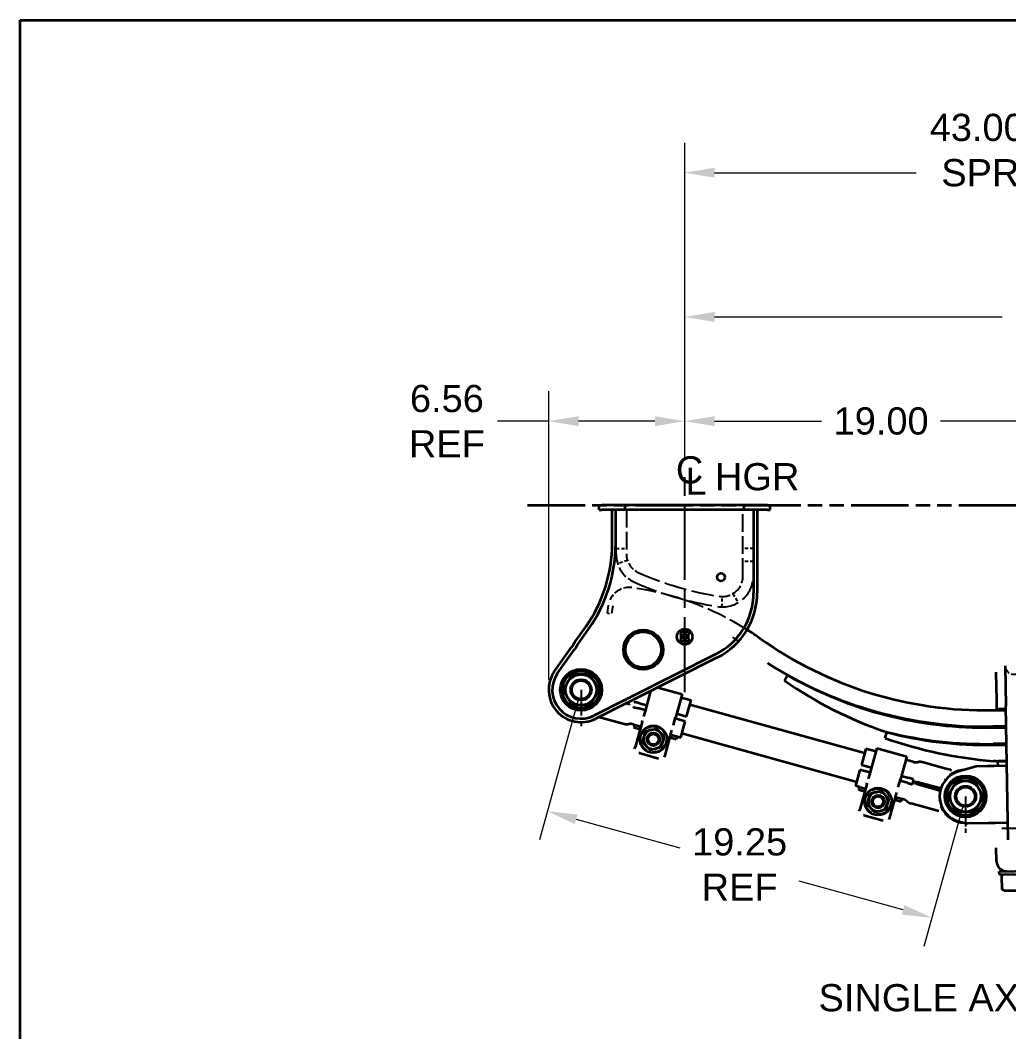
# Model space of a CAD drawing. Header units: inches. Extents: x 8 to 267, y 4 to 172.
# Drawn here: x 7.63 to 55.32, y 123.02 to 171.84 of the extents above; entities that cross this region are included whole.
import ezdxf

# ---------------------------------------------------------------- set-up
doc = ezdxf.new("R2010")
doc.units = ezdxf.units.IN
doc.header["$LTSCALE"] = 8
doc.header["$MEASUREMENT"] = 0
for name, pattern in [('CHAIN', [0.7087, 0.4724, -0.0591, 0.1181, -0.0591]), ('DASHED', [0.2067, 0.1654, -0.0413]), ('DOUBLE_DASH_CHAIN', [1.2403, 0.6614, -0.0827, 0.1654, -0.0827, 0.1654, -0.0827])]:
    doc.linetypes.add(name, pattern=pattern)
for name, color, linetype, lineweight in [('Center Mark(Hutchens)', 7, 'Continuous', 25), ('Centerline(Hutchens)', 7, 'Continuous', 25), ('Dimensions(Hutchens)', 7, 'Continuous', 25), ('Hidden Edges(Hutchens)', 7, 'DASHED', 25), ('Phantom Lines(Hutchens)', 7, 'DOUBLE_DASH_CHAIN', 70), ('Sketch Geometry(Hutchens)', 7, 'Continuous', 35), ('Symbols(Hutchens)', 7, 'Continuous', 25), ('Visible Edges(Hutchens)', 7, 'Continuous', 35)]:
    doc.layers.add(name, color=color, linetype=linetype, lineweight=lineweight)
doc.styles.add('Hutchens .164', font='ARIAL.TTF')
doc.styles.add('Hutchens .180', font='ARIAL.TTF')
doc.dimstyles.new('HUTCHENS STD DIM X.XX', dxfattribs={"dimscale": 8, "dimtxt": 0.164, "dimasz": 0.18, "dimexe": 0.18, "dimexo": 0.0625, "dimgap": 0.09, "dimtad": 0, "dimtih": 1, "dimtoh": 1, "dimrnd": 1e-08, "dimzin": 4, "dimdsep": 46, "dimtxsty": 'Hutchens .164', "dimcen": 0.09, "dimclrd": 211, "dimclre": 211, "dimclrt": 7, "dimadec": 0, "dimazin": 1, "dimtfac": 0.762195, "dimtofl": 0, "dimtmove": 0, "dimatfit": 3, "dimfxl": 0, "dimtolj": 1, "dimtzin": 0, "dimlwd": 9, "dimlwe": 9, "dimarcsym": 0})

# ---------------------------------------------------------------- blocks, each defined once
blk = doc.blocks.new('Borders D-SIZE')
at = {"layer": 'Sketch Geometry(Hutchens)'}
for p, q in [((0.9537, 21.4797), (32.9537, 21.4797)), ((0.9537, 0.5117), (0.9537, 21.4797))]:
    blk.add_line(p, q, dxfattribs=at)
at = {"layer": 'Symbols(Hutchens)', "color": 7}
for tag, p, height, style in [('PART_NO_001', (33.0044, 3.3072), 0.164, 'Hutchens .164'), ('REV_001', (32.9953, 1.6532), 0.18, 'Hutchens .180'), ('Sheet_number_001', (33.0516, 1.1699), 0.164, 'Hutchens .164'), ('SHTS_(TOTAL)_001', (33.0533, 0.7091), 0.164, 'Hutchens .164')]:
    blk.add_attdef(tag, p, '', height=height, rotation=270, dxfattribs=dict(at, style=style))
blk = doc.blocks.new('*D28')
at = {"layer": 'Defpoints', "color": 0, "linetype": 'Continuous'}
for p in [(34.688, 139.524), (53.238, 134.38), (51.613, 128.521)]:
    blk.add_point(p, dxfattribs=at)
at = {"layer": 'Dimensions(Hutchens)', "color": 211, "linetype": 'Continuous', "lineweight": 9}
for p, q in [((34.554, 139.042), (32.678, 132.277)), ((53.104, 133.898), (51.229, 127.134)), ((34.451, 133.28), (39.461, 131.891)), ((50.226, 128.906), (45.215, 130.295))]:
    blk.add_line(p, q, dxfattribs=at)
at = {"layer": 'Dimensions(Hutchens)', "color": 211, "linetype": 'Continuous'}
for points in [[(34.515, 133.511), (34.387, 133.049), (33.063, 133.665)], [(50.29, 129.137), (50.162, 128.675), (51.613, 128.521)]]:
    blk.add_solid(points, dxfattribs=at)
at = {"layer": 'Dimensions(Hutchens)', "color": 7, "linetype": 'Continuous', "lineweight": 9, "insert": (42.338, 131.093), "char_height": 1.312, "attachment_point": 5, "style": 'Hutchens .164'}
blk.add_mtext('\\A1;19.25{\\PREF}', dxfattribs=at)
blk = doc.blocks.new('*D31')
at = {"layer": 'Defpoints', "color": 0, "linetype": 'Continuous'}
for p in [(58.642, 152.49), (39.688, 150.152), (58.642, 132.831)]:
    blk.add_point(p, dxfattribs=at)
at = {"layer": 'Dimensions(Hutchens)', "color": 211, "linetype": 'Continuous', "lineweight": 9}
for p, q in [((39.688, 150.652), (39.688, 153.93)), ((58.642, 133.331), (58.642, 153.93)), ((41.128, 152.49), (46.295, 152.49)), ((57.202, 152.49), (52.034, 152.49))]:
    blk.add_line(p, q, dxfattribs=at)
at = {"layer": 'Dimensions(Hutchens)', "color": 211, "linetype": 'Continuous'}
for points in [[(41.128, 152.73), (41.128, 152.25), (39.688, 152.49)], [(57.202, 152.73), (57.202, 152.25), (58.642, 152.49)]]:
    blk.add_solid(points, dxfattribs=at)
at = {"layer": 'Dimensions(Hutchens)', "color": 7, "linetype": 'Continuous', "lineweight": 9, "insert": (49.165, 152.49), "char_height": 1.312, "attachment_point": 5, "style": 'Hutchens .164'}
blk.add_mtext('\\A1;19.00', dxfattribs=at)
blk = doc.blocks.new('*D32')
at = {"layer": 'Defpoints', "color": 0, "linetype": 'Continuous'}
for p in [(39.688, 157.518), (39.688, 150.152), (76.188, 149.974)]:
    blk.add_point(p, dxfattribs=at)
at = {"layer": 'Dimensions(Hutchens)', "color": 211, "linetype": 'Continuous', "lineweight": 9}
for p, q in [((39.688, 150.652), (39.688, 158.958)), ((76.188, 150.474), (76.188, 158.958)), ((41.128, 157.518), (55.007, 157.518)), ((74.748, 157.518), (60.869, 157.518))]:
    blk.add_line(p, q, dxfattribs=at)
at = {"layer": 'Dimensions(Hutchens)', "color": 211, "linetype": 'Continuous'}
for points in [[(41.128, 157.758), (41.128, 157.278), (39.688, 157.518)], [(74.748, 157.758), (74.748, 157.278), (76.188, 157.518)]]:
    blk.add_solid(points, dxfattribs=at)
at = {"layer": 'Dimensions(Hutchens)', "color": 7, "linetype": 'Continuous', "lineweight": 9, "insert": (57.938, 157.518), "char_height": 1.312, "attachment_point": 5, "style": 'Hutchens .164'}
blk.add_mtext('\\A1;36.50', dxfattribs=at)
blk = doc.blocks.new('*D33')
at = {"layer": 'Defpoints', "color": 0, "linetype": 'Continuous'}
for p in [(33.125, 152.49), (39.688, 150.152), (33.125, 139.524)]:
    blk.add_point(p, dxfattribs=at)
at = {"layer": 'Dimensions(Hutchens)', "color": 211, "linetype": 'Continuous', "lineweight": 9}
for p, q in [((33.125, 140.024), (33.125, 153.93)), ((39.688, 150.652), (39.688, 153.93)), ((33.125, 152.49), (30.654, 152.49)), ((38.248, 152.49), (34.565, 152.49))]:
    blk.add_line(p, q, dxfattribs=at)
at = {"layer": 'Dimensions(Hutchens)', "color": 211, "linetype": 'Continuous'}
for points in [[(34.565, 152.73), (34.565, 152.25), (33.125, 152.49)], [(38.248, 152.73), (38.248, 152.25), (39.688, 152.49)]]:
    blk.add_solid(points, dxfattribs=at)
at = {"layer": 'Dimensions(Hutchens)', "color": 7, "linetype": 'Continuous', "lineweight": 9, "insert": (28.215, 152.49), "char_height": 1.312, "attachment_point": 5, "style": 'Hutchens .164'}
blk.add_mtext('\\A1;6.56{\\PREF}', dxfattribs=at)
blk = doc.blocks.new('CL HGR')
at = {"layer": 'Symbols(Hutchens)', "color": 7, "char_height": 0.164, "attachment_point": 5, "style": 'Hutchens .164'}
for s, insert in [('C', (0.0294, -0.0028)), ('L', (0.068, -0.0698)), ('HGR', (0.4373, -0.044))]:
    blk.add_mtext(s, dxfattribs=dict(at, insert=insert))
blk = doc.blocks.new('*D34')
at = {"layer": 'Defpoints', "color": 0, "linetype": 'Continuous'}
for p in [(82.688, 164.479), (82.688, 152.319), (39.688, 150.152)]:
    blk.add_point(p, dxfattribs=at)
at = {"layer": 'Dimensions(Hutchens)', "color": 211, "linetype": 'Continuous', "lineweight": 9}
for p, q in [((39.688, 150.652), (39.688, 165.919)), ((82.688, 152.819), (82.688, 165.919)), ((41.128, 164.479), (50.848, 164.479)), ((81.248, 164.479), (72.028, 164.479))]:
    blk.add_line(p, q, dxfattribs=at)
at = {"layer": 'Dimensions(Hutchens)', "color": 211, "linetype": 'Continuous'}
for points in [[(41.128, 164.719), (41.128, 164.239), (39.688, 164.479)], [(81.248, 164.719), (81.248, 164.239), (82.688, 164.479)]]:
    blk.add_solid(points, dxfattribs=at)
at = {"layer": 'Dimensions(Hutchens)', "color": 7, "linetype": 'Continuous', "lineweight": 9, "insert": (61.438, 164.479), "char_height": 1.312, "attachment_point": 5, "style": 'Hutchens .164'}
blk.add_mtext('\\A1;43.00{ RECOMMENDED\\PSPRING CLEARANCE\\PREF}', dxfattribs=at)

msp = doc.modelspace()

# ---------------------------------------------------------------- linework, layer by layer
at = {"layer": 'Center Mark(Hutchens)', "linetype": 'CHAIN', "ltscale": 0.121531}
for p, q in [((34.6876, 139.5236), (34.6876, 137.772)), ((53.2378, 134.3803), (53.2378, 132.6287))]:
    msp.add_line(p, q, dxfattribs=at)
at = {"layer": 'Center Mark(Hutchens)', "linetype": 'CHAIN', "ltscale": 0.506688}
msp.add_line((62.2881, 132.8314), (54.99, 132.8314), dxfattribs=at)
at = {"layer": 'Centerline(Hutchens)', "linetype": 'CHAIN', "ltscale": 0.954115}
msp.add_line((39.6876, 139.4187), (39.6876, 150.1516), dxfattribs=at)
at = {"layer": 'Hidden Edges(Hutchens)', "ltscale": 0.642537}
for p, q in [((36.3751, 146.0861), (36.3751, 148.2111)), ((36.8751, 148.2111), (36.8751, 146.0861)), ((42.5001, 145.0236), (42.5001, 148.2111)), ((43.0001, 148.2111), (43.0001, 145.0236))]:
    msp.add_line(p, q, dxfattribs=at)
at = {"layer": 'Hidden Edges(Hutchens)', "ltscale": 0.118944}
for p, q in [((36.3751, 146.3361), (36.8751, 146.3361)), ((43.0001, 146.3361), (42.5001, 146.3361)), ((36.928, 145.7651), (36.4544, 145.6046)), ((43.0001, 145.7111), (42.5001, 145.7111)), ((41.4871, 143.5236), (41.4914, 144.0236)), ((42.0108, 144.1638), (42.2661, 143.7339))]:
    msp.add_line(p, q, dxfattribs=at)
at = {"layer": 'Hidden Edges(Hutchens)', "ltscale": 0.299877}
msp.add_line((35.9615, 143.2258), (36.0143, 143.606), dxfattribs=at)
at = {"layer": 'Hidden Edges(Hutchens)', "ltscale": 0.298367}
msp.add_line((36.2264, 143.5726), (36.1497, 143.1996), dxfattribs=at)
at = {"layer": 'Hidden Edges(Hutchens)', "ltscale": 0.001489}
msp.add_line((36.2273, 143.5764), (36.2264, 143.5726), dxfattribs=at)
at = {"layer": 'Hidden Edges(Hutchens)', "ltscale": 0.045142}
msp.add_line((35.9615, 143.2258), (36.1497, 143.1996), dxfattribs=at)
at = {"layer": 'Hidden Edges(Hutchens)', "ltscale": 0.012306}
for p, q in [((38.3214, 137.6586), (38.3292, 137.6869)), ((37.7974, 137.5231), (37.7768, 137.544)), ((38.7008, 137.2726), (38.7292, 137.2799)), ((37.6244, 136.9941), (37.6528, 137.0015)), ((38.5562, 136.751), (38.5767, 136.7301)), ((38.0243, 136.5872), (38.0322, 136.6155)), ((48.6178, 134.5382), (48.6384, 134.5173)), ((49.1703, 134.6811), (49.1624, 134.6528)), ((49.5418, 134.2668), (49.5702, 134.2742)), ((48.4938, 133.9957), (48.4654, 133.9883)), ((48.8732, 133.6097), (48.8653, 133.5814)), ((49.3972, 133.7452), (49.4178, 133.7243))]:
    msp.add_line(p, q, dxfattribs=at)
at = {"layer": 'Hidden Edges(Hutchens)', "ltscale": 0.129663}
for p, q in [((37.7974, 137.5231), (37.6528, 137.0015)), ((38.3214, 137.6586), (37.7974, 137.5231)), ((38.5562, 136.751), (38.7008, 137.2726)), ((38.0322, 136.6154), (38.5562, 136.751)), ((48.6384, 134.5173), (48.4938, 133.9957)), ((49.5418, 134.2668), (49.1624, 134.6528)), ((49.3972, 133.7452), (49.5418, 134.2668)), ((48.4938, 133.9957), (48.8732, 133.6097))]:
    msp.add_line(p, q, dxfattribs=at)
at = {"layer": 'Hidden Edges(Hutchens)', "ltscale": 0.129651}
for p, q in [((38.7008, 137.2726), (38.3214, 137.6586)), ((37.6528, 137.0015), (38.0322, 136.6155)), ((49.1624, 134.6528), (48.6384, 134.5173)), ((48.8732, 133.6097), (49.3972, 133.7452))]:
    msp.add_line(p, q, dxfattribs=at)
at = {"layer": 'Hidden Edges(Hutchens)', "ltscale": 0.101732, "flags": 128}
msp.add_lwpolyline([(36.0924, 143.8749), (36.0872, 143.8632)], dxfattribs=at)
at = {"layer": 'Hidden Edges(Hutchens)', "ltscale": 0.089693, "flags": 128}
msp.add_lwpolyline([(36.2273, 143.5764), (36.2289, 143.5827)], dxfattribs=at)
at = {"layer": 'Hidden Edges(Hutchens)', "ltscale": 0.673194, "flags": 128}
msp.add_lwpolyline([(42.2892, 141.8698), (42.0156, 142.0641)], dxfattribs=at)
at = {"layer": 'Hidden Edges(Hutchens)', "ltscale": 0.778939}
for centre in [(38.1768, 137.137), (49.0178, 134.1312)]:
    msp.add_circle(centre, 0.615, dxfattribs=at)
at = {"layer": 'Hidden Edges(Hutchens)', "ltscale": 0.55774}
for centre in [(38.1768, 137.137), (49.0178, 134.1312)]:
    msp.add_circle(centre, 0.2936, dxfattribs=at)
at = {"layer": 'Hidden Edges(Hutchens)', "ltscale": 0.413586}
msp.add_arc((37.8751, 146.0861), 1.5, 180, 246.36914, dxfattribs=at)
at = {"layer": 'Hidden Edges(Hutchens)', "ltscale": 0.275691}
msp.add_arc((37.8751, 146.0861), 1, 180, 246.36914, dxfattribs=at)
at = {"layer": 'Hidden Edges(Hutchens)', "ltscale": 0.814862}
msp.add_arc((43.8376, 159.7137), 15.875, 246.36914, 260.95878, dxfattribs=at)
at = {"layer": 'Hidden Edges(Hutchens)', "ltscale": 0.784015}
msp.add_arc((41.5001, 145.0236), 1.5, 260.95878, 0, dxfattribs=at)
at = {"layer": 'Hidden Edges(Hutchens)', "ltscale": 0.411456}
msp.add_arc((41.5001, 145.0236), 1, 260.95878, 0, dxfattribs=at)
at = {"layer": 'Hidden Edges(Hutchens)', "ltscale": 0.840527}
msp.add_arc((43.8376, 159.7137), 16.375, 246.36914, 260.95878, dxfattribs=at)
at = {"layer": 'Hidden Edges(Hutchens)', "ltscale": 0.306081}
msp.add_arc((37.0043, 143.4644), 1, 82.08343, 155.76603, dxfattribs=at)
at = {"layer": 'Hidden Edges(Hutchens)', "ltscale": 0.720757}
msp.add_arc((35.2096, 130.5586), 14.03, 57.74685, 82.08314, dxfattribs=at)
at = {"layer": 'Hidden Edges(Hutchens)', "ltscale": 0.308439}
msp.add_arc((55.5604, 140.689), 0.4125, 181.0463, 1.0463, dxfattribs=at)
at = {"layer": 'Hidden Edges(Hutchens)', "ltscale": 0.116771}
for centre, radius, start, end in [((38.1768, 137.137), 0.4688, 164.50339, 224.50339), ((38.1768, 137.137), 0.4688, 104.50339, 164.50339), ((38.1768, 137.137), 0.4687, 44.50339, 104.50339), ((38.1768, 137.137), 0.4688, 344.50339, 44.50339), ((38.1768, 137.137), 0.4688, 224.50339, 284.50339), ((38.1768, 137.137), 0.4687, 284.50339, 344.50339), ((49.0178, 134.1312), 0.4688, 164.50339, 224.50339), ((49.0178, 134.1312), 0.4688, 104.50339, 164.50339), ((49.0178, 134.1312), 0.4688, 44.50339, 104.50339), ((49.0178, 134.1312), 0.4688, 344.50339, 44.50339), ((49.0178, 134.1312), 0.4688, 224.50339, 284.50339), ((49.0178, 134.1312), 0.4687, 284.50339, 344.50339)]:
    msp.add_arc(centre, radius, start, end, dxfattribs=at)
at = {"layer": 'Phantom Lines(Hutchens)', "lineweight": 35, "ltscale": 0.524134}
msp.add_line((32.1104, 148.4431), (89.3178, 148.4431), dxfattribs=at)
at = {"layer": 'Visible Edges(Hutchens)'}
for p, q in [((35.5626, 148.4431), (35.6876, 148.4431)), ((35.5626, 148.2111), (35.5626, 148.4431)), ((36.8126, 148.4431), (35.6876, 148.4431)), ((37.1876, 148.4431), (36.8126, 148.4431)), ((36.8126, 148.2111), (36.8126, 148.4431)), ((39.6563, 148.4431), (37.1876, 148.4431)), ((39.6876, 148.4118), (39.6563, 148.4431)), ((39.6563, 148.4431), (39.7188, 148.4431)), ((39.7188, 148.4431), (39.6876, 148.4118)), ((42.1876, 148.4431), (39.7188, 148.4431)), ((42.5626, 148.4431), (42.1876, 148.4431)), ((43.6876, 148.4431), (42.5626, 148.4431)), ((42.5626, 148.2111), (42.5626, 148.4431)), ((43.6876, 148.4431), (43.8126, 148.4431)), ((43.8126, 148.2111), (43.8126, 148.4431)), ((35.5626, 148.2111), (35.6876, 148.2111)), ((36.8126, 148.2111), (35.6876, 148.2111)), ((36.1876, 146.5861), (36.1876, 148.2111)), ((36.3606, 146.5861), (36.3606, 148.2111)), ((37.1876, 148.2111), (36.8126, 148.2111)), ((39.6563, 148.2111), (37.1876, 148.2111)), ((39.6563, 148.2111), (39.6876, 148.2423)), ((39.6563, 148.2111), (39.7188, 148.2111)), ((39.6876, 148.2423), (39.7188, 148.2111)), ((42.1876, 148.2111), (39.7188, 148.2111)), ((42.5626, 148.2111), (42.1876, 148.2111)), ((43.6876, 148.2111), (42.5626, 148.2111)), ((43.0146, 148.2111), (43.0146, 144.2111)), ((43.1876, 148.2111), (43.1876, 144.2111)), ((43.6876, 148.2111), (43.8126, 148.2111)), ((34.4241, 141.8641), (34.912, 142.5573)), ((34.5483, 141.7399), (35.0535, 142.4577)), ((39.4688, 142.2736), (39.4688, 142.2423)), ((39.6407, 142.3048), (39.5001, 142.3048)), ((39.5001, 142.2111), (39.5048, 142.2111)), ((39.5048, 142.2111), (39.5048, 141.9611)), ((39.6298, 142.2111), (39.6407, 142.2111)), ((39.6298, 142.2046), (39.6298, 142.2111)), ((39.6719, 142.2423), (39.6719, 142.2736)), ((39.7032, 142.2736), (39.7032, 142.2423)), ((39.8751, 142.3048), (39.7344, 142.3048)), ((39.7344, 142.2111), (39.7454, 142.2111)), ((39.7454, 142.2111), (39.7454, 142.2046)), ((39.8704, 141.9611), (39.8704, 142.2111)), ((39.8704, 142.2111), (39.8751, 142.2111)), ((39.9063, 142.2423), (39.9063, 142.2736)), ((33.4098, 140.4228), (34.2233, 141.5788)), ((34.3037, 141.6929), (34.2233, 141.5788)), ((34.3037, 141.6929), (34.3904, 141.8162)), ((34.4278, 141.5688), (34.3475, 141.4546)), ((34.3904, 141.8162), (34.4241, 141.8641)), ((34.4278, 141.5688), (34.5146, 141.6921)), ((34.5146, 141.6921), (34.5483, 141.7399)), ((39.4688, 141.9298), (39.4688, 141.8986)), ((39.5048, 141.9611), (39.5001, 141.9611)), ((39.5001, 141.8673), (39.6407, 141.8673)), ((39.6298, 141.9611), (39.6298, 141.9675)), ((39.6407, 141.9611), (39.6298, 141.9611)), ((39.6719, 141.8986), (39.6719, 141.9298)), ((39.7032, 141.9298), (39.7032, 141.8986)), ((39.7454, 141.9611), (39.7344, 141.9611)), ((39.7344, 141.8673), (39.8751, 141.8673)), ((39.7454, 141.9675), (39.7454, 141.9611)), ((39.8751, 141.9611), (39.8704, 141.9611)), ((39.9063, 141.8986), (39.9063, 141.9298)), ((33.5513, 140.3233), (34.3475, 141.4546)), ((41.1841, 141.2396), (37.1036, 139.1846)), ((41.2619, 141.0851), (37.2325, 139.0558)), ((55.148, 140.6814), (55.1835, 138.738)), ((33.8215, 139.5236), (34.2546, 140.2736)), ((34.2546, 140.2736), (35.1206, 140.2736)), ((35.1206, 140.2736), (35.5536, 139.5236)), ((44.4967, 139.9767), (44.6455, 140.2369)), ((54.723, 140.3383), (54.7223, 140.3727)), ((54.7468, 139.0336), (54.723, 140.3383)), ((38.3944, 139.6409), (39.5597, 139.3178)), ((34.2546, 138.7736), (33.8215, 139.5236)), ((35.5536, 139.5236), (35.1206, 138.7736)), ((37.0494, 139.1573), (36.9097, 139.0869)), ((37.1036, 139.1846), (37.0494, 139.1573)), ((38.0438, 139.4644), (37.8086, 138.6161)), ((39.5597, 139.3178), (39.254, 138.2153)), ((39.5135, 139.1511), (39.9953, 139.0175)), ((35.1206, 138.7736), (34.2546, 138.7736)), ((36.7803, 139.0218), (35.3126, 138.2826)), ((36.9092, 138.8929), (35.3904, 138.128)), ((36.7803, 139.0218), (36.9097, 139.0869)), ((37.0198, 138.8121), (36.8449, 138.8606)), ((36.8462, 138.8602), (36.8465, 138.8614)), ((36.9092, 138.8929), (37.0385, 138.9581)), ((36.9973, 138.9373), (36.9667, 138.8268)), ((37.011, 138.9442), (37.0532, 138.9325)), ((37.1782, 139.0284), (37.0385, 138.9581)), ((37.2325, 139.0558), (37.1782, 139.0284)), ((37.1984, 138.6977), (37.2067, 138.6954)), ((37.2248, 138.6904), (37.2067, 138.6954)), ((37.2248, 138.6904), (37.4285, 138.6339)), ((37.2735, 138.9363), (37.2652, 138.9386)), ((37.2735, 138.9363), (37.2916, 138.9313)), ((37.4953, 138.8748), (37.2916, 138.9313)), ((37.4953, 138.8748), (37.8528, 138.7757)), ((39.7801, 138.2413), (39.9953, 139.0175)), ((39.9391, 138.8147), (48.371, 136.4768)), ((54.7549, 138.5918), (54.7468, 139.0336)), ((55.3013, 132.2869), (55.1835, 138.738)), ((35.5552, 138.211), (35.7067, 138.169)), ((35.7067, 138.169), (36.7605, 137.8769)), ((37.786, 138.5348), (37.4285, 138.6339)), ((37.8066, 138.6088), (37.7028, 138.2348)), ((37.8086, 138.6161), (37.8066, 138.6088)), ((39.1483, 137.834), (39.252, 138.2081)), ((39.254, 138.2153), (39.252, 138.2081)), ((39.2983, 138.3749), (39.7801, 138.2413)), ((54.5371, 138.5378), (55.1869, 138.5496)), ((54.7549, 138.5918), (54.7861, 138.5923)), ((55.186, 138.5996), (54.7861, 138.5923)), ((54.787, 138.5423), (54.7861, 138.5923)), ((55.1869, 138.5496), (54.787, 138.5423)), ((36.9971, 137.869), (36.9767, 137.8655)), ((37.2133, 137.8577), (37.2699, 137.842)), ((37.2699, 137.842), (37.2338, 137.7119)), ((37.2338, 137.7119), (37.5049, 137.6367)), ((37.2699, 137.842), (37.5409, 137.7668)), ((37.6298, 137.9712), (37.2943, 136.7613)), ((37.5409, 137.7668), (37.5049, 137.6367)), ((37.5708, 137.7585), (37.5409, 137.7668)), ((38.0803, 137.5965), (38.3215, 137.6589)), ((38.3215, 137.6589), (38.4961, 137.4812)), ((39.7133, 138.0004), (39.2315, 138.134)), ((39.4981, 137.2242), (39.7133, 138.0004)), ((55.2013, 137.7618), (54.5514, 137.7499)), ((54.5523, 137.6999), (55.2022, 137.7118)), ((55.2013, 137.7618), (54.8014, 137.7545)), ((54.8023, 137.7045), (54.8014, 137.7545)), ((55.2022, 137.7118), (54.8023, 137.7045)), ((37.5049, 137.6367), (37.5347, 137.6284)), ((37.6525, 137.0014), (37.719, 137.2415)), ((37.719, 137.2415), (37.7306, 137.2832)), ((37.7306, 137.2832), (37.7972, 137.5233)), ((37.7972, 137.5233), (38.0384, 137.5857)), ((38.0384, 137.5857), (38.0803, 137.5965)), ((38.4961, 137.4812), (38.5265, 137.4503)), ((38.5265, 137.4503), (38.7011, 137.2727)), ((38.7011, 137.2727), (38.6345, 137.0326)), ((38.7398, 136.3605), (39.0752, 137.5704)), ((38.9802, 137.2277), (38.9804, 137.2276)), ((38.9804, 137.2276), (39.0106, 137.2193)), ((39.0466, 137.3494), (39.0106, 137.2193)), ((39.0106, 137.2193), (39.2816, 137.1441)), ((39.0163, 137.3578), (39.0165, 137.3577)), ((39.0466, 137.3494), (39.0165, 137.3577)), ((39.0466, 137.3494), (39.3177, 137.2742)), ((39.3177, 137.2742), (39.2816, 137.1441)), ((39.3177, 137.2742), (39.4981, 137.2242)), ((39.5543, 137.427), (47.9862, 135.0892)), ((49.3635, 137.1932), (49.4403, 137.4827)), ((37.2713, 136.6782), (37.2943, 136.7613)), ((37.8271, 136.8237), (37.6525, 137.0014)), ((37.8575, 136.7928), (37.8271, 136.8237)), ((38.0321, 136.6152), (37.8575, 136.7928)), ((38.3152, 136.6884), (38.2733, 136.6776)), ((38.5564, 136.7508), (38.3152, 136.6884)), ((38.6229, 136.9909), (38.5564, 136.7508)), ((38.6345, 137.0326), (38.6229, 136.9909)), ((48.9553, 136.7128), (48.6496, 135.6103)), ((48.9553, 136.7128), (50.4007, 136.312)), ((55.2166, 136.9239), (54.5667, 136.912)), ((54.5677, 136.8621), (55.2176, 136.8739)), ((55.2166, 136.9239), (54.8167, 136.9166)), ((54.8176, 136.8666), (54.8167, 136.9166)), ((55.2176, 136.8739), (54.8176, 136.8666)), ((37.492, 136.476), (38.4234, 136.2177)), ((38.2733, 136.6776), (38.0321, 136.6152)), ((38.7167, 136.2774), (38.7398, 136.3605)), ((48.4272, 136.6797), (48.212, 135.9035)), ((48.909, 136.5461), (48.4272, 136.6797)), ((50.4007, 136.312), (50.0951, 135.2095)), ((48.212, 135.9035), (48.6938, 135.7699)), ((50.712, 136.0462), (50.3545, 136.1453)), ((50.9282, 136.0349), (50.9487, 136.0383)), ((52.2186, 135.7349), (51.1649, 136.027)), ((52.5054, 135.6553), (52.2186, 135.7349)), ((53.7466, 135.8273), (52.8922, 135.5816)), ((54.3027, 135.8375), (53.7466, 135.8273)), ((54.6098, 135.8431), (54.3027, 135.8375)), ((54.707, 136.0769), (54.5819, 136.0858)), ((55.2362, 135.8545), (54.6098, 135.8431)), ((54.707, 136.0769), (55.2319, 136.0865)), ((55.2319, 136.0865), (54.8008, 136.0786)), ((54.805, 135.8467), (54.8008, 136.0786)), ((48.1452, 135.6626), (47.93, 134.8863)), ((48.627, 135.529), (48.1452, 135.6626)), ((48.6476, 135.603), (48.5439, 135.229)), ((48.6496, 135.6103), (48.6476, 135.603)), ((50.1393, 135.3691), (50.4968, 135.27)), ((50.7005, 135.2135), (50.4968, 135.27)), ((52.2702, 135.2183), (52.2744, 135.1768)), ((52.515, 135.4002), (52.4804, 135.4122)), ((48.1107, 134.8362), (47.93, 134.8863)), ((48.1107, 134.8362), (48.0746, 134.7062)), ((48.1107, 134.8362), (48.3817, 134.7611)), ((48.4708, 134.9654), (48.1353, 133.7555)), ((48.3817, 134.7611), (48.3456, 134.631)), ((48.4118, 134.7527), (48.3817, 134.7611)), ((49.9893, 134.8282), (50.093, 135.2023)), ((50.43, 135.0291), (50.0725, 135.1282)), ((50.0951, 135.2095), (50.093, 135.2023)), ((50.43, 135.0291), (50.6337, 134.9726)), ((50.6518, 134.9676), (50.6337, 134.9726)), ((50.6518, 134.9676), (50.6601, 134.9653)), ((50.6821, 134.9599), (50.7485, 135.1995)), ((50.7005, 135.2135), (50.7186, 135.2085)), ((50.7269, 135.2062), (50.7186, 135.2085)), ((50.8607, 135.1362), (50.8108, 134.9563)), ((52.018, 134.6536), (50.8722, 134.9713)), ((50.9056, 135.0918), (52.0514, 134.7741)), ((52.3717, 134.3803), (52.8047, 135.1303)), ((52.8047, 135.1303), (53.6708, 135.1303)), ((53.6708, 135.1303), (54.1038, 134.3803)), ((48.0746, 134.7062), (48.3456, 134.631)), ((48.3456, 134.631), (48.3758, 134.6227)), ((48.5601, 134.2357), (48.5716, 134.2774)), ((48.5716, 134.2774), (48.6382, 134.5175)), ((48.6382, 134.5175), (48.8794, 134.5799)), ((48.8794, 134.5799), (48.9213, 134.5907)), ((48.9213, 134.5907), (49.1625, 134.6531)), ((49.1625, 134.6531), (49.3371, 134.4754)), ((49.3371, 134.4754), (49.3675, 134.4445)), ((49.3675, 134.4445), (49.5421, 134.2669)), ((49.5421, 134.2669), (49.4755, 134.0268)), ((49.5808, 133.3547), (49.9163, 134.5647)), ((49.8874, 134.3436), (49.8513, 134.2135)), ((49.8874, 134.3436), (49.8573, 134.352)), ((49.8874, 134.3436), (50.1584, 134.2685)), ((50.1584, 134.2685), (50.1224, 134.1384)), ((50.2148, 134.2529), (50.1584, 134.2685)), ((52.8047, 133.6303), (52.3717, 134.3803)), ((54.1038, 134.3803), (53.6708, 133.6303)), ((48.1123, 133.6724), (48.1353, 133.7555)), ((48.4935, 133.9956), (48.5601, 134.2357)), ((48.6681, 133.818), (48.4935, 133.9956)), ((48.6985, 133.7871), (48.6681, 133.818)), ((48.8731, 133.6094), (48.6985, 133.7871)), ((49.464, 133.9851), (49.3974, 133.745)), ((49.4755, 134.0268), (49.464, 133.9851)), ((49.8212, 134.2219), (49.8513, 134.2135)), ((49.8513, 134.2135), (50.1224, 134.1384)), ((50.406, 134.1512), (50.4217, 134.1378)), ((51.6666, 133.744), (50.6129, 134.0361)), ((51.9768, 134.1601), (52.0018, 134.1936)), ((52.093, 133.8783), (52.0572, 133.8857)), ((48.333, 133.4702), (49.2644, 133.2119)), ((49.1143, 133.6718), (48.8731, 133.6094)), ((49.1562, 133.6826), (49.1143, 133.6718)), ((49.3974, 133.745), (49.1562, 133.6826)), ((49.5578, 133.2716), (49.5808, 133.3547)), ((51.9534, 133.6644), (51.6666, 133.744)), ((53.6708, 133.6303), (52.8047, 133.6303)), ((52.9363, 133.1672), (53.3304, 133.0693)), ((54.3529, 133.088), (53.3304, 133.0693)), ((54.6601, 133.0936), (54.3529, 133.088)), ((55.2864, 133.105), (54.6601, 133.0936)), ((54.7328, 131.2418), (54.7208, 131.8998)), ((54.8666, 130.7621), (56.397, 130.7901)), ((54.8695, 130.6057), (54.8666, 130.7621)), ((54.8695, 130.6057), (56.6192, 130.6376)), ((55.0884, 130.6097), (54.988, 130.5492)), ((55.0001, 129.8905), (54.988, 130.5492)), ((55.1026, 129.8338), (55.0001, 129.8905)), ((55.1026, 129.8338), (55.1905, 129.8354)), ((55.1905, 129.8354), (55.7585, 129.8458))]:
    msp.add_line(p, q, dxfattribs=at)
at = {"layer": 'Visible Edges(Hutchens)', "flags": 128}
for points in [[(43.7123, 140.7938), (43.7003, 140.8028)], [(37.0198, 138.8121), (37.0258, 138.8051)], [(37.2652, 138.9386), (37.257, 138.9408)], [(37.6298, 137.9712), (37.648, 138.037)], [(39.1483, 137.834), (39.1461, 137.826)], [(37.492, 136.476), (37.4752, 136.4809)], [(38.7167, 136.2774), (38.7134, 136.2676)], [(52.2702, 135.2183), (52.2787, 135.228)], [(52.4609, 135.3596), (52.4618, 135.3618)], [(52.5054, 135.6553), (52.5529, 135.6434)], [(52.9835, 135.6348), (52.9771, 135.6335)], [(48.4708, 134.9654), (48.489, 135.0312)], [(49.9893, 134.8282), (49.9871, 134.8202)], [(50.6601, 134.9653), (50.6684, 134.9631)], [(50.9056, 135.0918), (50.8995, 135.0988)], [(52.0572, 133.8857), (52.0533, 133.895)], [(52.0572, 133.8857), (52.0577, 133.888)], [(48.333, 133.4702), (48.3162, 133.4751)], [(49.5578, 133.2716), (49.5544, 133.2618)], [(52.3041, 133.4926), (52.2641, 133.5209)], [(52.3041, 133.4926), (52.3042, 133.4925)], [(55.1763, 130.6113), (55.1687, 130.611)], [(55.0001, 129.8905), (55.0089, 129.8857)], [(55.1905, 129.8354), (55.198, 129.8356)]]:
    msp.add_lwpolyline(points, dxfattribs=at)
at = {"layer": 'Visible Edges(Hutchens)'}
for centre, radius in [((41.4376, 144.9611), 0.1875), ((37.6876, 141.4611), 0.9575), ((37.6876, 141.4611), 0.95), ((37.6876, 141.4611), 0.861), ((39.6876, 142.0861), 0.375), ((39.6876, 142.0861), 0.0781), ((34.6876, 139.5236), 1), ((34.6876, 139.5236), 0.9041), ((34.6876, 139.5236), 0.7448), ((34.6876, 139.5236), 0.5), ((34.6876, 139.5236), 0.4501), ((38.1768, 137.137), 0.6562), ((38.1768, 137.137), 0.3125), ((38.1768, 137.137), 0.2565), ((53.2378, 134.3803), 1), ((53.2378, 134.3803), 0.9041), ((49.0178, 134.1312), 0.6562), ((53.2378, 134.3803), 0.7448), ((53.2378, 134.3803), 0.5), ((53.2378, 134.3803), 0.4501), ((49.0178, 134.1312), 0.3125), ((49.0178, 134.1312), 0.2565)]:
    msp.add_circle(centre, radius, dxfattribs=at)
for centre, radius, start, end in [((29.1876, 146.5861), 7, 324.86268, 0), ((29.1876, 146.5861), 7.173, 324.86268, 0), ((39.6876, 144.2111), 3.327, 296.73123, 0), ((39.6876, 144.2111), 3.5, 296.73123, 0), ((39.5001, 142.2736), 0.0313, 90, 180), ((39.5001, 142.2423), 0.0313, 180, 270), ((39.6876, 142.0861), 0.117, 126.92427, 233.07573), ((39.5985, 142.2046), 0.0313, 306.92427, 0), ((39.6407, 142.2736), 0.0313, 0, 90), ((39.6407, 142.2423), 0.0313, 270, 0), ((39.7344, 142.2736), 0.0313, 90, 180), ((39.7344, 142.2423), 0.0313, 180, 270), ((39.7766, 142.2046), 0.0313, 180, 233.07573), ((39.6876, 142.0861), 0.117, 306.92427, 53.07573), ((39.8751, 142.2736), 0.0313, 0, 90), ((39.8751, 142.2423), 0.0312, 270, 0), ((35.2096, 130.5586), 14.03, 54.62664, 57.74685), ((39.5001, 141.9298), 0.0312, 90, 180), ((39.5001, 141.8986), 0.0313, 180, 270), ((39.5985, 141.9675), 0.0313, 0, 53.07573), ((39.6407, 141.9298), 0.0313, 0, 90), ((39.6407, 141.8986), 0.0313, 270, 0), ((39.7344, 141.9298), 0.0312, 90, 180), ((39.7344, 141.8986), 0.0313, 180, 270), ((39.7766, 141.9675), 0.0313, 126.92427, 180), ((39.8751, 141.9298), 0.0313, 0, 90), ((39.8751, 141.8986), 0.0313, 270, 0), ((54.1944, 157.2992), 18.7646, 234.62662, 271.04626), ((54.1944, 157.2992), 19.5526, 237.58145, 271.04626), ((34.6876, 139.5236), 1.5625, 144.86268, 296.73123), ((34.6876, 139.5236), 1.3895, 144.86268, 296.73123), ((54.2009, 156.939), 19.2423, 240.22592, 271.0463), ((55.734, 156.066), 19.625, 235.06832, 251.12768), ((36.894, 138.3587), 0.5, 254.50339, 279.51111), ((37.0797, 137.3758), 0.5, 74.50339, 99.51111), ((38.1768, 137.137), 0.4695, 167.14789, 221.85889), ((38.1768, 137.137), 0.4695, 107.14789, 161.85889), ((38.1768, 137.137), 0.4695, 47.14789, 101.85889), ((38.1768, 137.137), 0.4695, 347.14789, 41.85889), ((56.2196, 156.6506), 20.63, 250.5895, 265.44678), ((54.201, 156.939), 20.0303, 256.09092, 256.25067), ((54.201, 156.939), 20.0303, 256.25067, 271.0463), ((54.2267, 155.5359), 18.6769, 255.15098, 271.0461), ((38.1768, 137.137), 0.4695, 227.14789, 281.85889), ((38.1768, 137.137), 0.4695, 287.14789, 341.85889), ((50.8456, 136.528), 0.5, 254.50339, 279.51111), ((51.0313, 135.5452), 0.5, 74.50339, 99.51111), ((53.2378, 134.3803), 1.25, 106.0463, 256.0463), ((53.2378, 134.3803), 1.28, 93.61704, 126.27685), ((49.0178, 134.1312), 0.4695, 107.14789, 161.85889), ((49.0178, 134.1312), 0.4695, 47.14789, 101.85889), ((49.0178, 134.1312), 0.4695, 347.14789, 41.85889), ((50.0812, 133.771), 0.5, 49.49567, 74.50339), ((49.0178, 134.1312), 0.4695, 167.14789, 221.85889), ((49.0178, 134.1312), 0.4695, 227.14789, 281.85889), ((49.0178, 134.1312), 0.4695, 287.14789, 341.85889), ((50.7465, 134.5179), 0.5, 229.49567, 254.50339), ((53.2378, 134.3803), 1.28, 202.72993, 268.47556), ((55.2147, 131.2506), 0.482, 181.0463, 271.0463)]:
    msp.add_arc(centre, radius, start, end, dxfattribs=at)

# ---------------------------------------------------------------- block references
at = {"xscale": 8, "yscale": 8, "zscale": 8}
for name, p in [('Borders D-SIZE', (0, 0)), ('CL HGR', (39.6876, 150.1516))]:
    msp.add_blockref(name, p, dxfattribs=at)

# ---------------------------------------------------------------- texts
at = {"layer": 'Symbols(Hutchens)', "color": 7, "insert": (58.1132, 124.6564), "char_height": 1.312, "width": 27.701941, "attachment_point": 5, "style": 'Hutchens .164'}
msp.add_mtext('{SINGLE AXLE OVERSLUNG}', dxfattribs=at)

# ---------------------------------------------------------------- dimensions: what is measured, and where the dimension line sits
at = {"layer": 'Dimensions(Hutchens)', "color": 211, "linetype": 'Continuous', "lineweight": 9}
dim = msp.add_linear_dim(base=(82.6876, 164.4786), p1=(39.6876, 150.1516), p2=(82.6876, 152.3186), text='<>{ RECOMMENDED\\PSPRING CLEARANCE\\PREF}', dimstyle='HUTCHENS STD DIM X.XX', override={"dimtih": 0, "dimtoh": 0, "dimdec": 2, "dimtp": 0, "dimtm": 0, "dimtdec": 2, "dimatfit": 1}, dxfattribs=at)
dim.commit()
dim.dimension.update_dxf_attribs({"geometry": '*D34', "text_midpoint": (61.4376, 164.4786), "dimtype": 160})
dim = msp.add_linear_dim(base=(39.6876, 157.5183), p1=(76.1876, 149.9735), p2=(39.6876, 150.1516), dimstyle='HUTCHENS STD DIM X.XX', override={"dimtih": 0, "dimtoh": 0, "dimdec": 2, "dimtp": 0, "dimtm": 0, "dimtdec": 2, "dimatfit": 1}, dxfattribs=at)
dim.commit()
dim.dimension.update_dxf_attribs({"geometry": '*D32', "text_midpoint": (57.9376, 157.5183), "dimtype": 160})
for base, p1, p2, angle, override, picture, middle in [((33.1251, 152.4905), (39.6876, 150.1516), (33.1251, 139.5236), 180, {"dimtih": 0, "dimtoh": 0, "dimdec": 2, "dimtp": 0, "dimtm": 0, "dimtdec": 2, "dimatfit": 2}, '*D33', (28.2148, 152.4905)), ((51.6133, 128.5213), (34.6876, 139.5236), (53.2378, 134.3803), 164.50339, {"dimdec": 2, "dimtp": 0, "dimtm": 0, "dimtdec": 2, "dimatfit": 1}, '*D28', (42.3382, 131.093))]:
    dim = msp.add_linear_dim(base=base, p1=p1, p2=p2, angle=angle, text='<>{\\PREF}', dimstyle='HUTCHENS STD DIM X.XX', override=override, dxfattribs=at)
    dim.commit()
    dim.dimension.update_dxf_attribs({"geometry": picture, "text_midpoint": middle, "dimtype": 160})
dim = msp.add_linear_dim(base=(58.6419, 152.4905), p1=(39.6876, 150.1516), p2=(58.6419, 132.8314), angle=180, dimstyle='HUTCHENS STD DIM X.XX', override={"dimtih": 0, "dimtoh": 0, "dimdec": 2, "dimlfac": 1.002407, "dimtp": 0, "dimtm": 0, "dimtdec": 2, "dimatfit": 1}, dxfattribs=at)
dim.commit()
dim.dimension.update_dxf_attribs({"geometry": '*D31', "text_midpoint": (49.1648, 152.4905), "dimtype": 160})

doc.saveas('drawing.dxf')
